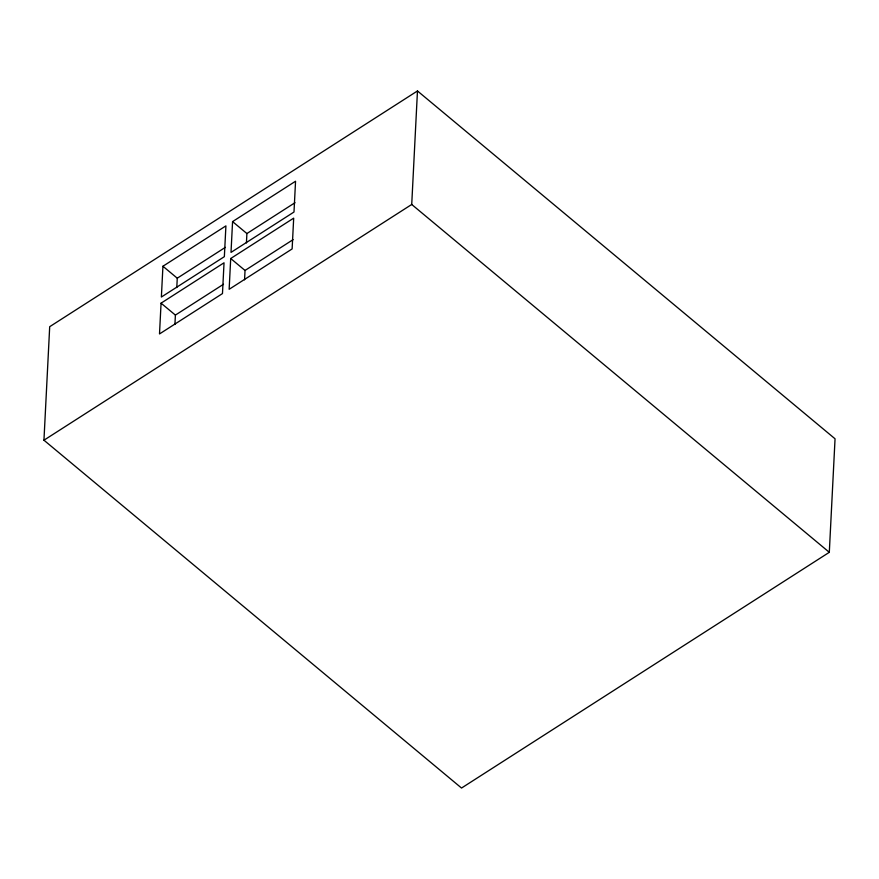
<?xml version="1.0" encoding="UTF-8"?>
<svg xmlns="http://www.w3.org/2000/svg" width="879" height="879" viewBox="0 0 879 879"><rect width="100%" height="100%" fill="white"/><g stroke="black" fill="none" stroke-linecap="round" stroke-linejoin="round"><path stroke-width="1.32" d="M43.95 440.203L49.696 326.691L417.47 90.955L835.05 438.797L829.304 552.309L461.53 788.045L43.95 440.203L411.724 204.466L417.47 90.955M161.066 303.156L159.506 333.943L222.475 293.575L224.035 262.788L161.066 303.156L175.393 315.089L174.921 324.461M162.934 266.249L161.373 297.036L224.354 256.668L225.914 225.881L162.934 266.249L177.261 278.193L176.789 287.554M230.705 258.514L229.144 289.301L292.125 248.933L293.685 218.146L230.705 258.514L245.032 270.457L244.56 279.819M232.572 221.607L231.012 252.394L293.993 212.026L295.553 181.239L232.572 221.607L246.9 233.55L246.428 242.923M177.261 278.193L225.354 247.362M246.9 233.55L294.992 202.719M175.393 315.089L223.486 284.269M245.032 270.457L293.125 239.626M411.724 204.466L829.304 552.309"/></g></svg>
